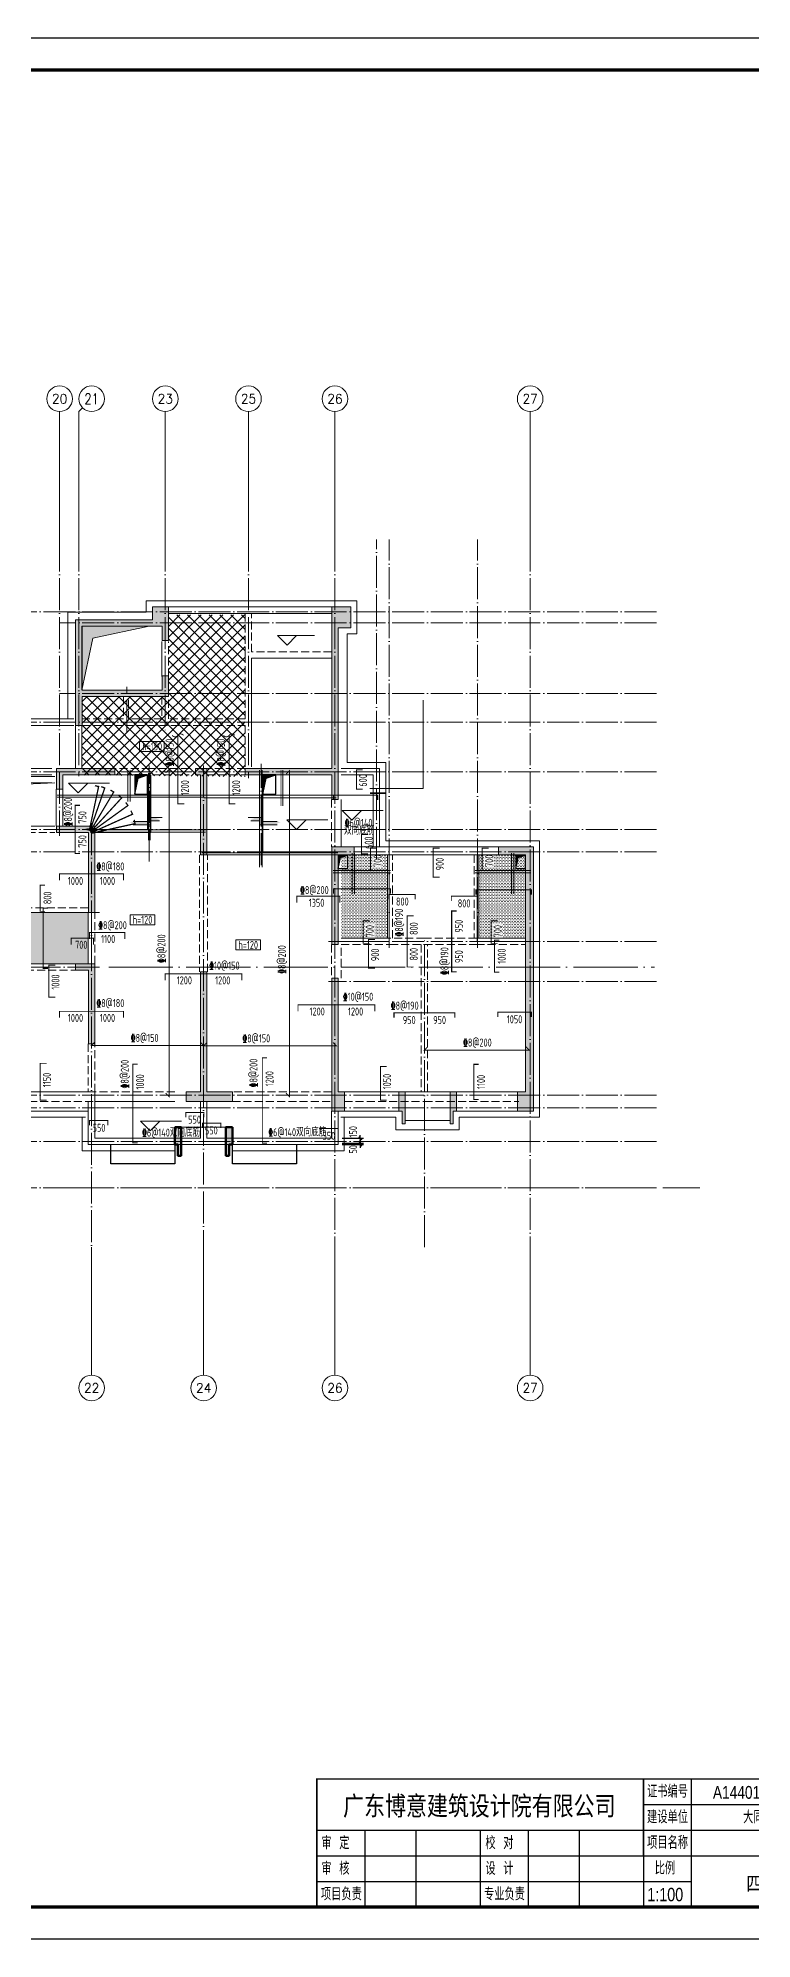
# Model space of a CAD drawing. Extents: x 5874492 to 7194610, y -939842 to -279257.
# Drawn here: x 6622980 to 6645282, y -766164 to -706764 of the extents above; entities that cross this region are included whole.
import ezdxf
from ezdxf.enums import TextEntityAlignment as Align

# ---------------------------------------------------------------- set-up
doc = ezdxf.new("R2010")
doc.units = 0
doc.header["$LTSCALE"] = 1000
doc.linetypes.add('DASH', pattern=[0.35, 0.25, -0.1])
doc.linetypes.add('DOTE', pattern=[2.42, 2, -0.2, 0.02, -0.2])
for name, color, linetype, lineweight in [('A-墙体', 140, 'Continuous', 50), ('A-大样-填充', 8, 'Continuous', 9), ('A-平面-饰线', 11, 'Continuous', 15), ('A-标注-轴号', 3, 'Continuous', 15), ('A-标注-轴号文字', 7, 'Continuous', 15), ('A-轴线-塔楼', 1, 'DOTE', 9), ('A-轴线-隔墙', 41, 'DOTE', 9), ('S-基础-DQ', 6, 'Continuous', 20), ('S-墙柱-HATCH', 251, 'Continuous', 20), ('S-墙柱-WALL', 6, 'Continuous', 20), ('S-大样-DIM', 3, 'Continuous', 20), ('S-大样-HATCH', 251, 'Continuous', 20), ('S-大样-实线', 2, 'Continuous', 20), ('S-板-BEAM', 4, 'DASH', 20), ('S-板-BEAM-CON', 2, 'Continuous', 20), ('S-板-大样索引', 3, 'Continuous', 20), ('S-板-板厚', 191, 'Continuous', 20), ('S-板-板面填充', 251, 'Continuous', 20), ('S-板-标高', 3, 'Continuous', 20), ('S-板-楼板正筋', 107, 'Continuous', 20), ('S-板-楼板正筋文字', 107, 'Continuous', 20), ('S-板-楼板负筋', 1, 'Continuous', 20), ('S-板-楼板负筋文字', 7, 'Continuous', 20), ('S-板-模板线条', 140, 'Continuous', 20), ('S-板-洞口边线', 211, 'Continuous', 20), ('S-轴网-轴号', 3, 'Continuous', 20), ('S-轴网-轴线', 1, 'DOTE', 9)]:
    doc.layers.add(name, color=color, linetype=linetype, lineweight=lineweight)
for name, color, linetype in [('DIM_SYMB', 3, 'Continuous'), ('HOLE', 5, 'Continuous'), ('HOLE_HATCH', 9, 'Continuous'), ('REIN', 1, 'Continuous'), ('Y-云图图框', 7, 'Continuous'), ('楼板负筋文字', 7, 'Continuous'), ('楼板负筋钢筋', 1, 'Continuous')]:
    doc.layers.add(name, color=color, linetype=linetype)
doc.styles.add('_TCH_AXIS', font='COMPLEX.shx', dxfattribs={"bigfont": 'hztxt.shx'})
doc.styles.add('_YT_Name', font='', dxfattribs={"width": 0.8})
doc.styles.add('_YT_Sign_Text', font='ros.shx', dxfattribs={"width": 0.8, "bigfont": 'hztxt.shx'})
doc.styles.add('COMPLEX', font='COMPLEX')
doc.styles.get("Standard").update_dxf_attribs({"font": 'gbenor.shx', "bigfont": 'gbcbig.shx'})
doc.styles.add('TSSD_Dimension', font='tssdeng.shx', dxfattribs={"width": 0.7, "bigfont": 'tssdchn.shx'})
doc.styles.add('TSSD_Rein', font='tssdeng.shx', dxfattribs={"width": 0.7, "bigfont": 'hztxt.shx'})
doc.styles.get('_YT_Name').set_extended_font_data('SimHei')
doc.dimstyles.new('TSSD_100_100$0', dxfattribs={"dimtxt": 250, "dimasz": 100, "dimexe": 100, "dimexo": 250, "dimgap": 100, "dimtad": 1, "dimdec": 0, "dimzin": 0, "dimdsep": 46, "dimtxsty": 'TSSD_Dimension', "dimblk": 'ARCHTICK', "dimcen": 0, "dimdle": 100, "dimclrd": 256, "dimclre": 256, "dimclrt": 7, "dimadec": 0, "dimazin": 0, "dimtfac": 1, "dimtdec": 0, "dimtix": 1, "dimtmove": 2, "dimatfit": 3, "dimldrblk": 'ARCHTICK', "dimfxl": 0, "dimtolj": 1, "dimtzin": 0, "dimlwd": -1, "dimarcsym": 0})

# ---------------------------------------------------------------- blocks, each defined once
blk = doc.blocks.new('ECMCTK_A1_横_单行图名--0')
for p, q in [((674.98, 50), (674.98, 26)), ((675, 50), (675, 10)), ((689.98, 50), (689.98, 10)), ((675, 42), (813, 42)), ((573, 34), (813, 34)), ((588, 34), (588, 10)), ((604, 10), (604, 34)), ((624, 34), (624, 10)), ((639, 34), (639, 10)), ((655, 10), (655, 34)), ((573, 26), (813, 26)), ((573, 18), (689.96, 18))]:
    blk.add_line(p, q)
at = {"color": 4}
blk.add_lwpolyline([(0, 0), (841, 0), (841, 594), (0, 594)], close=True, dxfattribs=at)
for points, const_width in [([(25, 10), (831, 10), (831, 584), (25, 584)], 1), ([(573, 10), (831, 10), (831, 50), (573, 50)], 0.45)]:
    blk.add_lwpolyline(points, close=True, dxfattribs=dict(const_width=const_width))
at = {"const_width": 0.45}
blk.add_lwpolyline([(573, 10), (573, 50.01), (813, 50.01)], dxfattribs=at)
at = {"style": '_YT_Sign_Text', "width": 0.8}
for s, p in [('证书编号', (676.15, 44.14)), ('建设单位', (676.15, 36.14)), ('审  定', (574.41, 28.05)), ('校  对', (625.66, 28.05)), ('项目名称', (676.15, 28.14)), ('审  核', (574.41, 20.05)), ('设  计', (625.66, 20.05)), ('比例', (678.54, 20.16)), ('项目负责', (574.27, 12.05)), ('专业负责', (625.21, 12.05))]:
    blk.add_text(s, height=4, dxfattribs=at).set_placement(p)
at = {"color": 80, "flags": 3}
for tag, height, p in [('YTHQINS', 3, (34.31, 585.5)), ('ECMCKEY', 3, (292.07, 288.23)), ('YTTQINS', 5.62, (848.03, 12.81)), ('YTFRAME', 3, (652.76, 5.84)), ('YTBARCODE_T1', 3, (749.78, 5.95))]:
    blk.add_attdef(tag, text='', height=height, dxfattribs=at).set_placement(p, align=Align.MIDDLE_CENTER)
for tag, height, style, width, p in [('证书编号', 4, '_YT_Sign_Text', 0.8, (708.87, 43.81)), ('审查批准号', 4, '_YT_Sign_Text', 0.8, (761.06, 43.81)), ('工程号', 4, '_YT_Sign_Text', 0.5, (804.08, 44.12)), ('设计单位', 6, '_YT_Name', 0.8, (623.75, 38.6)), ('建设单位', 4, '_YT_Sign_Text', 0.8, (734.96, 36.11)), ('阶段', 4, '_YT_Sign_Text', 0.8, (804.08, 35.81)), ('项目号', 4, '_YT_Sign_Text', 0.5, (822.08, 33.72)), ('项目名称', 4, '_YT_Sign_Text', 0.8, (734.96, 28.11)), ('专业', 4, '_YT_Sign_Text', 0.8, (804.08, 27.31)), ('图纸编号', 4, '_YT_Sign_Text', 0.5, (803.93, 19.36)), ('图纸名称', 4.5, '_YT_Name', 0.8, (735.39, 15.06)), ('出图比例', 4.2, '_YT_Sign_Text', 0.8, (681.82, 11.78)), ('日期', 4, '_YT_Sign_Text', 0.5, (803.88, 12.13)), ('版本号', 4, '_YT_Sign_Text', 0.8, (822.08, 13))]:
    blk.add_attdef(tag, text='', height=height, dxfattribs=dict(style=style, width=width)).set_placement(p, align=Align.CENTER)
at = {"style": '_YT_Sign_Text', "width": 0.8, "flags": 3}
for tag, p, height in [('[审定人]', (590.95, 27.81), 4.1), ('{审定人}', (605.87, 26.45), 6.24), ('[校对人]', (642.23, 27.82), 4.1), ('{校对人}', (658.35, 26.53), 6.24), ('[审核人]', (591.01, 19.76), 4.1), ('{审核人}', (606.98, 18.44), 6.24), ('[设计人]', (642.47, 20.21), 4.1), ('{设计人}', (658.48, 18.54), 6.24), ('[项目负责人]', (590.78, 12.01), 4.1), ('{项目负责人}', (608.28, 10.72), 6.24), ('[专业负责人]', (642.74, 11.77), 4.1), ('{专业负责人}', (658.58, 10.36), 6.24)]:
    blk.add_attdef(tag, p, '', height=height, dxfattribs=at)
at = {"color": 80, "flags": 3}
for tag, p in [('YTBZSIT', (25, 10)), ('EXT_TK_LEFT', (25, 10)), ('YTQRCODE', (551.04, 11.91))]:
    blk.add_attdef(tag, p, '', height=3, dxfattribs=at)
blk = doc.blocks.new('20191020.17352493')
at = {"layer": 'S-板-模板线条'}
for p, q in [((13630, 13950), (20900, 13950)), ((13630, 13750), (20900, 13750)), ((26880, 13950), (33150, 13950)), ((26880, 13750), (33150, 13750)), ((19150, 12400), (15230, 12400)), ((19150, 12200), (15230, 12200)), ((15230, 12200), (19150, 12200)), ((19150, 11950), (15230, 11950)), ((28630, 12400), (32550, 12400)), ((28630, 12200), (32550, 12200)), ((28630, 11950), (32550, 11950))]:
    blk.add_line(p, q, dxfattribs=at)
blk = doc.blocks.new('20191023.11405152')
at = {"layer": 'S-大样-HATCH'}
h = blk.add_hatch(color=256, dxfattribs=at)
h.dxf.hatch_style = 1
h.paths.add_polyline_path([(-100, 0), (0, 0), (0, -400), (100, -400), (100, 600), (-100, 600)])
at = {"layer": 'S-大样-实线'}
blk.add_lwpolyline([(-100, 0), (0, 0), (0, -400), (100, -400), (100, 600), (-100, 600)], close=True, dxfattribs=at)
blk = doc.blocks.new('新块')
at = {"layer": 'S-基础-DQ'}
h = blk.add_hatch(color=8, dxfattribs=at)
h.dxf.hatch_style = 1
h.paths.add_polyline_path([(100, 25), (371, 25), (371, 54), (266, 91), (455, 125), (0, 125), (0, 0), (-451, 0), (-556, -19), (-451, -56), (-451, -100), (100, -100)])
for points in [[(455, 125), (0, 125), (0, 0), (-451, 0)], [(371, 25), (100, 25), (100, -100), (-451, -100)]]:
    blk.add_lwpolyline(points, dxfattribs=at)
blk = doc.blocks.new('_ArchTick')
at = {"color": 0, "linetype": 'ByBlock', "const_width": 0.4}
blk.add_lwpolyline([(-0.5, -0.5), (0.5, 0.5)], dxfattribs=at)
blk = doc.blocks.new('*D1892')
at = {"layer": 'Defpoints', "color": 0, "transparency": 16777216}
for p in [(6632230, -741143), (6632230, -741293), (6633048, -741293)]:
    blk.add_point(p, dxfattribs=at)
at = {"layer": 'DIM_SYMB', "lineweight": -2, "transparency": 16777216}
for p, q in [((6632480, -741143), (6633148, -741143)), ((6632480, -741293), (6633148, -741293))]:
    blk.add_line(p, q, dxfattribs=at)
at = {"layer": 'DIM_SYMB', "transparency": 16777216}
for p, q in [((6633048, -741143), (6633048, -741043)), ((6633048, -741143), (6633048, -741293)), ((6633048, -741293), (6633048, -741393))]:
    blk.add_line(p, q, dxfattribs=at)
at = {"layer": 'DIM_SYMB', "transparency": 16777216, "xscale": 100, "yscale": 100, "zscale": 100}
for p, rotation in [((6633048, -741143), 270), ((6633048, -741293), 90)]:
    blk.add_blockref('_ArchTick', p, dxfattribs=dict(at, rotation=rotation))
at = {"layer": 'DIM_SYMB', "color": 7, "transparency": 16777216, "insert": (6632823, -740941), "char_height": 250, "attachment_point": 5, "rotation": 90, "style": 'TSSD_Dimension'}
blk.add_mtext('\\A1;150', dxfattribs=at)
blk = doc.blocks.new('*D1893')
at = {"layer": 'Defpoints', "color": 0, "transparency": 16777216}
for p in [(6632230, -741293), (6632230, -741343), (6633048, -741343)]:
    blk.add_point(p, dxfattribs=at)
at = {"layer": 'DIM_SYMB', "lineweight": -2, "transparency": 16777216}
for p, q in [((6632480, -741293), (6633148, -741293)), ((6632480, -741343), (6633148, -741343))]:
    blk.add_line(p, q, dxfattribs=at)
at = {"layer": 'DIM_SYMB', "transparency": 16777216}
for p, q in [((6633048, -741293), (6633048, -741193)), ((6633048, -741293), (6633048, -741343)), ((6633048, -741343), (6633048, -741443))]:
    blk.add_line(p, q, dxfattribs=at)
at = {"layer": 'DIM_SYMB', "transparency": 16777216, "xscale": 100, "yscale": 100, "zscale": 100}
for p, rotation in [((6633048, -741293), 270), ((6633048, -741343), 90)]:
    blk.add_blockref('_ArchTick', p, dxfattribs=dict(at, rotation=rotation))
at = {"layer": 'DIM_SYMB', "color": 7, "transparency": 16777216, "insert": (6632823, -741490), "char_height": 250, "attachment_point": 5, "rotation": 90, "style": 'TSSD_Dimension'}
blk.add_mtext('\\A1;50', dxfattribs=at)
blk = doc.blocks.new('sfdhgfdhgfdjhgfjhgjk')
at = {"layer": 'S-板-BEAM'}
for p, q in [((6627091, -1476804), (6627091, -1478104)), ((6627291, -1478004), (6627291, -1476804)), ((6624691, -1478779), (6624691, -1477679)), ((6627091, -1478104), (6627091, -1480104)), ((6629791, -1478004), (6627291, -1478004)), ((6623291, -1479404), (6623291, -1480104)), ((6623441, -1480104), (6623441, -1479404)), ((6624491, -1479404), (6624491, -1480104)), ((6624691, -1480104), (6624691, -1479404)), ((6623291, -1480104), (6621991, -1480104)), ((6624491, -1480104), (6623441, -1480104)), ((6627091, -1480104), (6624691, -1480104)), ((6615291, -1480304), (6621741, -1480304)), ((6621991, -1480304), (6623366, -1480304)), ((6623366, -1480304), (6627091, -1480304)), ((6627091, -1480304), (6627091, -1481604)), ((6620891, -1481654), (6617041, -1481654)), ((6624116, -1481654), (6623016, -1481654)), ((6625341, -1481654), (6624116, -1481654)), ((6624191, -1481854), (6625341, -1481854)), ((6627091, -1481654), (6625916, -1481654)), ((6625916, -1481854), (6627641, -1481854)), ((6629791, -1482624), (6629791, -1484104)), ((6619591, -1483654), (6621141, -1483654)), ((6625666, -1484354), (6625666, -1488004)), ((6625916, -1488004), (6625916, -1484354)), ((6631691, -1486954), (6631691, -1484354)), ((6634241, -1484354), (6634241, -1486954)), ((6622191, -1486004), (6619191, -1486004)), ((6622391, -1487754), (6622391, -1486154)), ((6629791, -1487154), (6629791, -1488204)), ((6630091, -1487154), (6631616, -1487154)), ((6630091, -1488204), (6630091, -1487154)), ((6632691, -1486954), (6631616, -1486954)), ((6631616, -1487154), (6632691, -1487154)), ((6632591, -1487154), (6632591, -1491754)), ((6634316, -1486954), (6632691, -1486954)), ((6632691, -1487154), (6634316, -1487154)), ((6632791, -1491754), (6632791, -1487154)), ((6634316, -1487154), (6635841, -1487154)), ((6619191, -1487954), (6621791, -1487954)), ((6622191, -1490254), (6622191, -1491754)), ((6622391, -1491754), (6622391, -1490254)), ((6619991, -1492054), (6622391, -1492054)), ((6624891, -1491754), (6622391, -1491754)), ((6629791, -1491754), (6626691, -1491754)), ((6626691, -1492054), (6629791, -1492054)), ((6630191, -1492054), (6632691, -1492054)), ((6632691, -1492054), (6635641, -1492054))]:
    blk.add_line(p, q, dxfattribs=at)
at = {"layer": 'S-板-BEAM-CON'}
for p, q in [((6627191, -1476604), (6624691, -1476604)), ((6629791, -1476604), (6627191, -1476604)), ((6624691, -1476804), (6627191, -1476804)), ((6627191, -1476804), (6629791, -1476804)), ((6624491, -1477679), (6624491, -1478779)), ((6627291, -1478204), (6629791, -1478204)), ((6627291, -1481604), (6627291, -1478204)), ((6621741, -1480104), (6615291, -1480104)), ((6621791, -1480304), (6621791, -1481654)), ((6621991, -1481654), (6621991, -1480304)), ((6617041, -1481904), (6621141, -1481904)), ((6623016, -1481854), (6624041, -1481854)), ((6631291, -1481654), (6630091, -1481654)), ((6630091, -1481854), (6631091, -1481854)), ((6631091, -1481854), (6631091, -1484104)), ((6631291, -1484104), (6631291, -1481654)), ((6621191, -1482294), (6621191, -1483454)), ((6621391, -1483454), (6621391, -1482294)), ((6630091, -1484104), (6630091, -1482624)), ((6621141, -1483454), (6619591, -1483454)), ((6631191, -1484104), (6630491, -1484104)), ((6630491, -1484354), (6631191, -1484354)), ((6631616, -1484104), (6631191, -1484104)), ((6631191, -1484354), (6631616, -1484354)), ((6631541, -1484354), (6631541, -1486954)), ((6634316, -1484104), (6631616, -1484104)), ((6634316, -1484354), (6631616, -1484354)), ((6635001, -1484104), (6634316, -1484104)), ((6634316, -1484354), (6635001, -1484354)), ((6634391, -1486954), (6634391, -1484354)), ((6619191, -1486154), (6622191, -1486154)), ((6622191, -1486154), (6622191, -1487754)), ((6631616, -1486954), (6630091, -1486954)), ((6635841, -1486954), (6634316, -1486954)), ((6621791, -1487754), (6619191, -1487754)), ((6622391, -1491754), (6619991, -1491754)), ((6622191, -1492054), (6622191, -1493404)), ((6622391, -1493204), (6622391, -1491754)), ((6622391, -1492054), (6624891, -1492054)), ((6625691, -1492054), (6625691, -1493204)), ((6625891, -1493204), (6625891, -1492054)), ((6632691, -1491754), (6630191, -1491754)), ((6635641, -1491754), (6632691, -1491754)), ((6629791, -1492354), (6629791, -1493204)), ((6629991, -1493404), (6629991, -1492354)), ((6625691, -1493204), (6622391, -1493204)), ((6629791, -1493204), (6625891, -1493204)), ((6622191, -1493404), (6625791, -1493404)), ((6625791, -1493404), (6629991, -1493404))]:
    blk.add_line(p, q, dxfattribs=at)
at = {"layer": 'S-板-模板线条', "lineweight": -3}
for p, q in [((6622891, -1494004), (6622891, -1493404)), ((6624891, -1493404), (6624891, -1494004)), ((6626691, -1494004), (6626691, -1493404)), ((6628691, -1493404), (6628691, -1494004)), ((6624891, -1494004), (6622891, -1494004)), ((6628691, -1494004), (6626691, -1494004))]:
    blk.add_line(p, q, dxfattribs=at)
at = {"layer": 'S-板-模板线条', "ltscale": 0.5}
blk.add_lwpolyline([(6636091, -1492354), (6633591, -1492354), (6633591, -1492754), (6633491, -1492754), (6633491, -1492654), (6632091, -1492654), (6632091, -1492754), (6631991, -1492754), (6631991, -1492354), (6629991, -1492354), (6629991, -1493404), (6626691, -1493404), (6626691, -1492854), (6624891, -1492854), (6624891, -1493404), (6622191, -1493404), (6622191, -1492354), (6619891, -1492354)], dxfattribs=at)
blk = doc.blocks.new('A$C74CD54C9')
at = {"layer": 'A-平面-饰线'}
for points in [[(19760, -3250), (19760, 90), (22210, 90), (22210, 440), (28440, 440), (28440, 440)], [(28490, -590), (28790, -590), (28790, 440), (28150, 440)], [(28490, -590), (28490, -4610), (29690, -4610), (29690, -7060), (34490, -7060), (34490, -15690), (31990, -15690), (31990, -16090), (30010, -16090), (30010, -15690), (28290, -15690)], [(13590, -3250), (19860, -3250)], [(13590, -3450), (19860, -3450)], [(15340, -4800), (19260, -4800)], [(15340, -5000), (19260, -5000)], [(15340, -5250), (19260, -5250)], [(14290, -15690), (16310, -15690), (16310, -16090), (18290, -16090), (18290, -15690), (20310, -15690)], [(23110, -16740), (20210, -16740), (20210, -15690)], [(28390, -15690), (28390, -16740), (24890, -16740)]]:
    blk.add_lwpolyline(points, dxfattribs=at)
blk = doc.blocks.new('B-放射筋')
at = {"layer": 'S-板-楼板负筋', "const_width": 40}
for points in [[(118, 80), (92, 197), (-1260, -103), (-1234, -220)], [(144, 66), (95, 175), (-1180, -397), (-1131, -507)], [(173, 57), (102, 154), (-1038, -669), (-968, -767)], [(202, 55), (114, 136), (-839, -905), (-751, -986)], [(232, 58), (129, 119), (-594, -1091), (-491, -1152)], [(260, 67), (146, 107), (-314, -1218), (-201, -1258)], [(284, 73), (166, 98), (-122, -1263), (-5, -1288)]]:
    blk.add_lwpolyline(points, dxfattribs=at)
blk = doc.blocks.new('_AXISO')
blk.add_circle((0, 0), 0.5)
at = {"layer": 'S-轴网-轴号', "style": 'COMPLEX', "width": 1.041667}
blk.add_attdef('A', text='', height=0.56, dxfattribs=at).set_placement((-0.25, -0.28), (0.25, -0.28), align=Align.FIT)
blk = doc.blocks.new('ZHOUWANG3')
at = {"layer": 'A-标注-轴号'}
for p, q in [((121869, 253059), (121752, 252942)), ((121152, 248942), (121152, 252942)), ((121752, 248942), (121752, 252942)), ((124452, 248942), (124452, 252942)), ((127052, 248942), (127052, 252942)), ((129752, 248942), (129752, 252942)), ((135852, 248942), (135852, 252942)), ((122152, 226834), (122152, 222834)), ((125652, 226834), (125652, 222834)), ((129752, 226834), (129752, 222834)), ((135852, 226834), (135852, 222834))]:
    blk.add_line(p, q, dxfattribs=at)
at = {"layer": 'A-轴线-塔楼', "linetype": 'DOTE', "ltscale": 0.5}
for p, q in [((121152, 248942), (121152, 239686)), ((121752, 248942), (121752, 241550)), ((124452, 248942), (124452, 242986)), ((127052, 248942), (127052, 241486)), ((129752, 248942), (129752, 226834)), ((135852, 248942), (135852, 226834)), ((139798, 246686), (85362, 246686)), ((139798, 246336), (121152, 246336)), ((139798, 244136), (121152, 244136)), ((139798, 243236), (85362, 243236)), ((125652, 241886), (125652, 226834)), ((139798, 241686), (85362, 241686)), ((122152, 240086), (122152, 225988)), ((139798, 239886), (85362, 239886)), ((139798, 239186), (85362, 239186)), ((122394, 235586), (101608, 235586)), ((139798, 231586), (85362, 231586)), ((139798, 228686), (85362, 228686))]:
    blk.add_line(p, q, dxfattribs=at)
at = {"layer": 'A-轴线-隔墙', "ltscale": 0.5}
for p, q in [((131052, 238966), (131052, 248942)), ((131452, 236186), (131452, 248942)), ((134202, 236186), (134202, 248942)), ((123252, 242936), (123252, 244336)), ((123952, 238886), (123952, 241886)), ((127452, 238770), (127452, 241936)), ((122394, 237286), (101608, 237286)), ((132552, 226834), (132552, 236486)), ((139798, 236386), (129552, 236386)), ((139798, 235136), (129552, 235136)), ((139798, 231186), (85362, 231186)), ((139798, 230136), (85362, 230136))]:
    blk.add_line(p, q, dxfattribs=at)
at = {"layer": 'A-标注-轴号'}
ref = blk.add_blockref('_AXISO', (121152, 253342), dxfattribs=dict(at, xscale=800, yscale=800, zscale=800))
ref.add_attrib('A', '20', dxfattribs={"layer": 'A-标注-轴号文字', "ltscale": 0.2, "height": 294.3, "style": '_TCH_AXIS'}).set_placement((120914, 253195), (121390, 253195), align=Align.FIT)
ref = blk.add_blockref('_AXISO', (122152, 253342), dxfattribs=dict(at, xscale=800, yscale=800, zscale=800))
ref.add_attrib('A', '21', dxfattribs={"layer": 'A-标注-轴号文字', "ltscale": 0.2, "height": 328.4, "style": '_TCH_AXIS'}).set_placement((121925, 253178), (122379, 253178), align=Align.FIT)
ref = blk.add_blockref('_AXISO', (124452, 253342), dxfattribs=dict(at, xscale=800, yscale=800, zscale=800))
ref.add_attrib('A', '23', dxfattribs={"layer": 'A-标注-轴号文字', "ltscale": 0.2, "height": 294.3, "style": '_TCH_AXIS'}).set_placement((124214, 253195), (124690, 253195), align=Align.FIT)
ref = blk.add_blockref('_AXISO', (127052, 253342), dxfattribs=dict(at, xscale=800, yscale=800, zscale=800))
ref.add_attrib('A', '25', dxfattribs={"layer": 'A-标注-轴号文字', "ltscale": 0.2, "height": 294.3, "style": '_TCH_AXIS'}).set_placement((126814, 253195), (127290, 253195), align=Align.FIT)
ref = blk.add_blockref('_AXISO', (129752, 253342), dxfattribs=dict(at, xscale=800, yscale=800, zscale=800))
ref.add_attrib('A', '26', dxfattribs={"layer": 'A-标注-轴号文字', "ltscale": 0.2, "height": 294.3, "style": '_TCH_AXIS'}).set_placement((129514, 253195), (129990, 253195), align=Align.FIT)
ref = blk.add_blockref('_AXISO', (135852, 253342), dxfattribs=dict(at, xscale=800, yscale=800, zscale=800))
ref.add_attrib('A', '27', dxfattribs={"layer": 'A-标注-轴号文字', "ltscale": 0.2, "height": 294.3, "style": '_TCH_AXIS'}).set_placement((135614, 253195), (136090, 253195), align=Align.FIT)
ref = blk.add_blockref('_AXISO', (122152, 222434), dxfattribs=dict(at, xscale=800, yscale=800, zscale=800))
ref.add_attrib('A', '22', dxfattribs={"layer": 'A-标注-轴号文字', "ltscale": 0.2, "height": 294.3, "style": '_TCH_AXIS'}).set_placement((121914, 222286), (122390, 222286), align=Align.FIT)
ref = blk.add_blockref('_AXISO', (125652, 222434), dxfattribs=dict(at, xscale=800, yscale=800, zscale=800))
ref.add_attrib('A', '24', dxfattribs={"layer": 'A-标注-轴号文字', "ltscale": 0.2, "height": 282.2, "style": '_TCH_AXIS'}).set_placement((125410, 222293), (125894, 222293), align=Align.FIT)
ref = blk.add_blockref('_AXISO', (129752, 222434), dxfattribs=dict(at, xscale=800, yscale=800, zscale=800))
ref.add_attrib('A', '26', dxfattribs={"layer": 'A-标注-轴号文字', "ltscale": 0.2, "height": 294.3, "style": '_TCH_AXIS'}).set_placement((129514, 222286), (129990, 222286), align=Align.FIT)
ref = blk.add_blockref('_AXISO', (135852, 222434), dxfattribs=dict(at, xscale=800, yscale=800, zscale=800))
ref.add_attrib('A', '27', dxfattribs={"layer": 'A-标注-轴号文字', "ltscale": 0.2, "height": 294.3, "style": '_TCH_AXIS'}).set_placement((135614, 222286), (136090, 222286), align=Align.FIT)
blk = doc.blocks.new('sgjhfgjhgj')
at = {"layer": 'HOLE_HATCH', "ltscale": 0.5}
for points in [[(295419, 605212), (295819, 605212), (295519, 605112), (295419, 604612)], [(299419, 605212), (299819, 605212), (299519, 605112), (299419, 604612)], [(301769, 602712), (302069, 602712), (301844, 602637), (301769, 602292)], [(307319, 602712), (307619, 602712), (307394, 602637), (307319, 602292)]]:
    blk.add_hatch(color=256, dxfattribs=at).paths.add_polyline_path(points)
at = {"layer": 'HOLE', "ltscale": 0.5}
for points in [[(295419, 604612), (295819, 604612), (295819, 605212), (295419, 605212)], [(299419, 604612), (299819, 604612), (299819, 605212), (299419, 605212)], [(301769, 602292), (302069, 602292), (302069, 602712), (301769, 602712)], [(307319, 602292), (307619, 602292), (307619, 602712), (307319, 602712)]]:
    blk.add_lwpolyline(points, close=True, dxfattribs=at)
for points in [[(295419, 604612), (295519, 605112), (295819, 605212)], [(299419, 604612), (299519, 605112), (299819, 605212)], [(301769, 602292), (301844, 602637), (302069, 602712)], [(307319, 602292), (307394, 602637), (307619, 602712)]]:
    blk.add_lwpolyline(points, dxfattribs=at)
blk = doc.blocks.new('safhgfjhgfj')
at = {"layer": 'S-墙柱-HATCH', "ltscale": 0.2}
h = blk.add_hatch(color=256, dxfattribs=at)
h.paths.add_polyline_path([(6336110, -688648), (6336110, -694018), (6335910, -694018), (6335910, -693248), (6333210, -693248), (6333210, -693048), (6333310, -693048), (6335910, -693048), (6335910, -687998), (6336510, -687998), (6336510, -688648)])
h.paths.add_polyline_path([(6312710, -703448), (6312710, -703148), (6311910, -703148), (6311910, -698748), (6311710, -698748), (6311710, -703148), (6310910, -703148), (6310910, -703448)])
h.paths.add_polyline_path([(6311910, -697548), (6311710, -697548), (6311710, -695048), (6311310, -695048), (6311310, -694848), (6312310, -694848), (6312310, -695048), (6311910, -695048)])
h.paths.add_polyline_path([(6325110, -697548), (6325310, -697548), (6325310, -695048), (6325710, -695048), (6325710, -694848), (6324710, -694848), (6324710, -695048), (6325110, -695048)])
h.paths.add_polyline_path([(6324310, -703448), (6324310, -703148), (6325110, -703148), (6325110, -698748), (6325310, -698748), (6325310, -703148), (6326110, -703148), (6326110, -703448)])
h.paths.add_polyline_path([(6331360, -703448), (6331360, -703148), (6331810, -703148), (6331810, -699398), (6332010, -699398), (6332010, -703148), (6332810, -703148), (6332810, -703448)])
h.paths.add_polyline_path([(6332010, -695748), (6331810, -695748), (6331810, -693248), (6331660, -693248), (6331660, -693048), (6332010, -693048)])
h.paths.add_polyline_path([(6336310, -703148), (6336110, -703148), (6336110, -699598), (6335910, -699598), (6335910, -703748), (6336310, -703748)])
h.paths.add_polyline_path([(6336610, -695748), (6336110, -695748), (6336110, -698548), (6335910, -698548), (6335910, -695498), (6336610, -695498)])
h.paths.add_polyline_path([(6319410, -703448), (6319410, -703148), (6318610, -703148), (6318610, -699398), (6318410, -699398), (6318410, -703148), (6317610, -703148), (6317610, -703448)])
h.paths.add_polyline_path([(6318410, -695748), (6318610, -695748), (6318610, -693248), (6318960, -693248), (6318960, -693048), (6318060, -693048), (6318060, -693248), (6318410, -693248)])
h.paths.add_polyline_path([(6307910, -693048), (6307910, -693248), (6309510, -693248), (6309510, -693688), (6309710, -693688), (6309710, -693048)])
h.paths.add_polyline_path([(6314110, -693248), (6315860, -693248), (6315860, -693048), (6313910, -693048), (6313910, -693688), (6314110, -693688)])
h.paths.add_polyline_path([(6322910, -693248), (6321160, -693248), (6321160, -693048), (6323110, -693048), (6323110, -693688), (6322910, -693688)])
h.paths.add_polyline_path([(6329135, -693048), (6329135, -693248), (6327510, -693248), (6327510, -693688), (6327310, -693688), (6327310, -693048)])
h.paths.add_polyline_path([(6321360, -691748), (6321360, -690648), (6319760, -690648), (6319760, -688348), (6317260, -688348), (6317260, -690648), (6315660, -690648), (6315660, -691748), (6315860, -691748), (6315860, -690848), (6317960, -690848), (6317960, -690648), (6317460, -690648), (6317460, -688548), (6319560, -688548), (6319560, -690648), (6319060, -690648), (6319060, -690848), (6321160, -690848), (6321160, -691748)])
h.paths.add_polyline_path([(6307910, -690498), (6307910, -691698), (6308110, -691698), (6308110, -687998), (6305610, -687998), (6305610, -688698), (6305810, -688698), (6305810, -688198), (6307910, -688198), (6307910, -690298), (6305810, -690298), (6305810, -689798), (6305610, -689798), (6305610, -690498)])
h.paths.add_polyline_path([(6300910, -688648), (6300910, -694018), (6301110, -694018), (6301110, -693248), (6303810, -693248), (6303810, -693048), (6303710, -693048), (6301110, -693048), (6301110, -687998), (6300510, -687998), (6300510, -688648)])
h.paths.add_polyline_path([(6313910, -695048), (6314910, -695048), (6314910, -697548), (6315110, -697548), (6315110, -694848), (6313910, -694848)])
h.paths.add_polyline_path([(6300410, -695748), (6300910, -695748), (6300910, -698548), (6301110, -698548), (6301110, -695498), (6300410, -695498)])
h.paths.add_polyline_path([(6295310, -703148), (6295060, -703148), (6295060, -695748), (6295900, -695748), (6295900, -695498), (6294810, -695498), (6294810, -703748), (6295310, -703748)])
h.paths.add_polyline_path([(6305660, -703448), (6305660, -703148), (6305210, -703148), (6305210, -699398), (6305010, -699398), (6305010, -703148), (6304210, -703148), (6304210, -703448)])
h.paths.add_polyline_path([(6315110, -701648), (6315110, -699148), (6314510, -699148), (6314510, -699348), (6314910, -699348), (6314910, -701648)])
h.paths.add_polyline_path([(6308710, -699348), (6309110, -699348), (6309110, -699148), (6308510, -699148), (6308510, -701648), (6308710, -701648)])
h.paths.add_polyline_path([(6308710, -695048), (6309710, -695048), (6309710, -694848), (6308510, -694848), (6308510, -697548), (6308710, -697548)])
h.paths.add_polyline_path([(6305010, -695748), (6305210, -695748), (6305210, -693248), (6305360, -693248), (6305360, -693048), (6305010, -693048)])
h.paths.add_polyline_path([(6328110, -690798), (6330810, -690798), (6330810, -690148), (6330610, -690148), (6330610, -690598), (6328110, -690598), (6328110, -688598), (6330610, -688598), (6330610, -689048), (6330810, -689048), (6330810, -687998), (6330310, -687998), (6330310, -688398), (6327910, -688398), (6327910, -691698), (6328110, -691698)])
h.paths.add_polyline_path([(6323110, -695048), (6322110, -695048), (6322110, -697548), (6321910, -697548), (6321910, -694848), (6323110, -694848)])
h.paths.add_polyline_path([(6341710, -703148), (6341960, -703148), (6341960, -695748), (6341120, -695748), (6341120, -695498), (6342210, -695498), (6342210, -703748), (6341710, -703748)])
h.paths.add_polyline_path([(6321910, -701648), (6321910, -699148), (6322510, -699148), (6322510, -699348), (6322110, -699348), (6322110, -701648)])
h.paths.add_polyline_path([(6328310, -699348), (6327910, -699348), (6327910, -699148), (6328510, -699148), (6328510, -701648), (6328310, -701648)])
h.paths.add_polyline_path([(6328310, -695048), (6327310, -695048), (6327310, -694848), (6328510, -694848), (6328510, -697548), (6328310, -697548)])
h.paths.add_polyline_path([(6300710, -703148), (6300910, -703148), (6300910, -699598), (6301110, -699598), (6301110, -703748), (6300710, -703748)])
at = {"layer": 'S-墙柱-WALL'}
for points in [[(6328110, -690798), (6330810, -690798), (6330810, -690148), (6330610, -690148), (6330610, -690598), (6328110, -690598), (6328110, -688598), (6330610, -688598), (6330610, -689048), (6330810, -689048), (6330810, -687998), (6330310, -687998), (6330310, -688398), (6327910, -688398), (6327910, -691698), (6328110, -691698)], [(6336110, -688648), (6336110, -694018), (6335910, -694018), (6335910, -693248), (6333210, -693248), (6333210, -693048), (6333310, -693048), (6333310, -693048), (6335910, -693048), (6335910, -687998), (6336510, -687998), (6336510, -688648)], [(6329135, -693048), (6329135, -693248), (6327510, -693248), (6327510, -693688), (6327310, -693688), (6327310, -693048)], [(6332010, -695748), (6331810, -695748), (6331810, -693248), (6331660, -693248), (6331660, -693048), (6332010, -693048)], [(6328310, -695048), (6327310, -695048), (6327310, -694848), (6328510, -694848), (6328510, -697548), (6328310, -697548)], [(6336610, -695748), (6336110, -695748), (6336110, -698548), (6335910, -698548), (6335910, -695498), (6336610, -695498)], [(6341710, -703148), (6341960, -703148), (6341960, -695748), (6341120, -695748), (6341120, -695498), (6342210, -695498), (6342210, -703748), (6341710, -703748)], [(6328310, -699348), (6327910, -699348), (6327910, -699148), (6328510, -699148), (6328510, -701648), (6328310, -701648)], [(6331360, -703448), (6331360, -703148), (6331810, -703148), (6331810, -699398), (6332010, -699398), (6332010, -703148), (6332810, -703148), (6332810, -703448)], [(6336310, -703148), (6336110, -703148), (6336110, -699598), (6335910, -699598), (6335910, -703748), (6336310, -703748)]]:
    blk.add_lwpolyline(points, close=True, dxfattribs=at)

msp = doc.modelspace()

# ---------------------------------------------------------------- hatches: boundary and pattern name
at = {"layer": 'A-大样-填充', "ltscale": 0.5}
h = msp.add_hatch(color=256, dxfattribs=at)
h.dxf.hatch_style = 1
h.paths.add_polyline_path([(6627250.2, -740792.7), (6627450.2, -740792.7), (6627450.2, -741692.7), (6627350.2, -741692.7), (6627350.2, -741342.7), (6627250.2, -741342.7)])
h = msp.add_hatch(color=256, dxfattribs=at)
h.dxf.hatch_style = 1
h.paths.add_polyline_path([(6629050.2, -740792.7), (6628850.2, -740792.7), (6628850.2, -741692.7), (6628950.2, -741692.7), (6628950.2, -741342.7), (6629050.2, -741342.7)])
at = {"layer": 'S-板-板面填充'}
h = msp.add_hatch(dxfattribs=at)
h.set_pattern_fill('ANSI37', color=256, scale=150, style=0)
h.set_pattern_definition([(45, (2277942.1, -72028.72), (-168.379802, 168.379802), []), (135, (2277942.1, -72028.72), (-168.379802, -168.379802), [])])
h.paths.add_polyline_path([(6624350.2, -727342.7), (6627050.2, -727342.7), (6627050.2, -724792.7), (6629450.2, -724792.7), (6629450.2, -729842.7), (6624350.2, -729792.7)])
h = msp.add_hatch(color=256, dxfattribs=at)
h.dxf.hatch_style = 1
h.paths.add_polyline_path([(6626450.2, -725142.7), (6624350.2, -725142.7), (6624350.2, -727142.7), (6624695.6, -725513.2)])
h = msp.add_hatch(dxfattribs=at)
h.set_pattern_fill('DOTS', color=256, scale=30, style=0)
h.set_pattern_definition([(0, (6595600.223, -734892.72), (23.8125, 47.625), [0, -47.625])])
h.paths.add_polyline_path([(6632450.3, -732292.7), (6633900.3, -732292.7), (6633900.3, -734892.7), (6632450.3, -734892.7)])
h = msp.add_hatch(dxfattribs=at)
h.set_pattern_fill('DOTS', color=256, scale=30, style=0)
h.set_pattern_definition([(0, (6591300.223, -734892.717), (23.8125, 47.625), [0, -47.625])])
h.paths.add_polyline_path([(6636750.3, -732292.7), (6638200.3, -732292.7), (6638200.3, -734892.7), (6636750.3, -734892.7)])
h = msp.add_hatch(dxfattribs=at)
h.set_pattern_fill('DOTS', color=256, scale=30, style=0)
h.set_pattern_definition([(0, (6604950.223, -736692.72), (23.8125, 47.625), [0, -47.625])])
h.paths.add_polyline_path([(6618350.3, -734092.7), (6624550.3, -734092.7), (6624550.3, -735692.7), (6618350.3, -735692.7)])

# ---------------------------------------------------------------- linework, layer by layer
at = {"layer": 'A-墙体'}
for points in [[(6627250.2, -740792.7), (6627450.2, -740792.7), (6627450.2, -741692.7), (6627350.2, -741692.7), (6627350.2, -741342.7), (6627250.2, -741342.7), (6627250.2, -740792.7)], [(6629050.2, -740792.7), (6628850.2, -740792.7), (6628850.2, -741692.7), (6628950.2, -741692.7), (6628950.2, -741342.7), (6629050.2, -741342.7), (6629050.2, -740792.7)]]:
    msp.add_lwpolyline(points, dxfattribs=at)
at = {"layer": 'S-基础-DQ', "ltscale": 0.5}
for points in [[(6626400.2, -729792.7), (6626400.2, -731492.7), (6624750.2, -731492.7)], [(6626500.2, -729792.7), (6626500.2, -731592.7), (6624750.2, -731592.7)], [(6632150.2, -732292.7), (6629900.2, -732292.7), (6629900.2, -729792.7)], [(6632150.2, -732192.7), (6630000.2, -732192.7), (6630000.2, -729792.7)], [(6632450.2, -734992.7), (6633950.2, -734992.7), (6633950.2, -732292.7)], [(6638200.2, -734992.7), (6636700.2, -734992.7), (6636700.2, -732292.7)], [(6624650.2, -735692.7), (6624650.2, -734092.7)]]:
    msp.add_lwpolyline(points, dxfattribs=at)
at = {"layer": 'S-板-大样索引'}
for p, q in [((6635005.9, -730212.6), (6635005.9, -727458.7)), ((6633348.7, -730212.6), (6635005.9, -730212.6))]:
    msp.add_line(p, q, dxfattribs=at)
at = {"layer": 'S-板-大样索引', "const_width": 50}
msp.add_lwpolyline([(6633348.7, -730362.6), (6633848.7, -730362.6)], dxfattribs=at)
at = {"layer": 'S-板-板厚'}
for points in [[(6626924.5, -728744.4), (6626154.1, -728744.4), (6626154.1, -729054.7), (6626924.5, -729054.7)], [(6626623.8, -734159.7), (6625853.5, -734159.7), (6625853.5, -734470), (6626623.8, -734470)], [(6629925.8, -734947.2), (6629155.5, -734947.2), (6629155.5, -735257.5), (6629925.8, -735257.5)]]:
    msp.add_lwpolyline(points, close=True, dxfattribs=at)
at = {"layer": 'S-板-标高'}
for p, q in [((6630758.3, -725731.2), (6630458.3, -725431.2)), ((6630458.3, -725431.2), (6631611.8, -725431.2)), ((6630758.3, -725731.2), (6631058.3, -725431.2)), ((6624233.9, -730348.1), (6623933.9, -730048.1)), ((6623933.9, -730048.1), (6625214.9, -730048.1)), ((6624233.9, -730348.1), (6624533.9, -730048.1)), ((6631052.6, -731492.7), (6630752.6, -731192.7)), ((6630752.6, -731192.7), (6632033.6, -731192.7)), ((6631052.6, -731492.7), (6631352.6, -731192.7)), ((6632783.9, -731202.6), (6632483.9, -730902.6)), ((6632483.9, -730902.6), (6633764.9, -730902.6)), ((6632783.9, -731202.6), (6633083.9, -730902.6)), ((6626482.6, -740909.7), (6626182.6, -740609.7)), ((6626182.6, -740609.7), (6627463.6, -740609.7)), ((6626482.6, -740909.7), (6626782.6, -740609.7))]:
    msp.add_line(p, q, dxfattribs=at)
at = {"layer": 'S-板-楼板正筋', "const_width": 30}
for points in [[(6625787.6, -729635.2), (6625787.6, -730622.7)], [(6625855.3, -729635.2), (6625855.3, -730622.7)], [(6626428, -729734.4), (6626428, -731831.8)], [(6626482.6, -729734.4), (6626482.6, -731831.8)], [(6626966.1, -739736.7), (6627072.1, -739842.7), (6627072.1, -729618.2), (6626966.1, -729724.3)], [(6629895.6, -729637.6), (6629895.6, -732678.2)], [(6629982, -729637.6), (6629982, -732678.2)], [(6630569.3, -729640.2), (6630569.3, -730757.2)], [(6630624.8, -729640.2), (6630624.8, -730757.2)], [(6630726.8, -739736.7), (6630832.8, -739842.7), (6630832.8, -729655.7), (6630726.8, -729761.8)], [(6628172.2, -730419.2), (6623577, -730419.2)], [(6628172.2, -730486.7), (6623577, -730486.7)], [(6628150.2, -730427.7), (6632293.3, -730427.7)], [(6628150.2, -730505.7), (6632293.3, -730505.7)], [(6624606.8, -731502.5), (6628218.6, -731502.5)], [(6624606.8, -731578.4), (6628218.6, -731578.4)], [(6632355, -732225.4), (6628095.7, -732225.4)], [(6632355, -732291), (6628095.7, -732291)], [(6632792.3, -732227.2), (6632792.3, -733514.2)], [(6632868.8, -732227.2), (6632868.8, -733514.2)], [(6637769.8, -732227.2), (6637769.8, -733514.2)], [(6637846.3, -732227.2), (6637846.3, -733514.2)], [(6632197.3, -732778.2), (6634000.3, -732778.2)], [(6632197.3, -732854.2), (6634000.3, -732854.2)], [(6636628.8, -732778.2), (6638382.8, -732778.2)], [(6636628.8, -732854.2), (6638382.8, -732854.2)], [(6624756.3, -738137.7), (6624650.2, -738243.8), (6628150.2, -738243.8), (6628044.2, -738137.7)], [(6628256.3, -738153), (6628150.2, -738259.1), (6632300.2, -738259.1), (6632194.2, -738153)], [(6635156.3, -738284.7), (6635050.2, -738390.7), (6638325.2, -738390.7), (6638219.2, -738284.7)]]:
    msp.add_lwpolyline(points, dxfattribs=at)
at = {"layer": 'S-板-楼板负筋', "const_width": 30}
for points in [[(6627525, -728554.9, 0.5), (6627348, -728554.9, -0.5), (6627171, -728554.9)], [(6629125.2, -728554.9, 0.5), (6628948.2, -728554.9, -0.5), (6628771.2, -728554.9)]]:
    msp.add_lwpolyline(points, format="xyb", dxfattribs=at)
at = {"layer": 'S-板-楼板负筋'}
for points, const_width in [([(6627548, -730692.7), (6627348, -730692.7), (6627348, -728554.9)], 30), ([(6629148.2, -730692.7), (6628948.2, -730692.7), (6628948.2, -728554.9)], 30), ([(6633125.2, -730232.7), (6632925.2, -730232.7), (6632925.2, -729632.7), (6633125.2, -729632.7)], 30), ([(6632210.2, -730571), (6632210.2, -730421), (6633590.2, -730421), (6633590.2, -730571)], 35), ([(6633288.1, -732252.7), (6633088.1, -732252.7), (6633088.1, -731652.7), (6633288.1, -731652.7)], 30), ([(6633567.6, -732782.7), (6633367.6, -732782.7), (6633367.6, -732082.7), (6633567.6, -732082.7)], 30), ([(6635525.2, -732982.7), (6635325.2, -732982.7), (6635325.2, -732082.7), (6635525.2, -732082.7)], 30), ([(6637056.9, -732782.7), (6636856.9, -732782.7), (6636856.9, -732082.7), (6637056.9, -732082.7)], 30), ([(6623650.2, -733081.2), (6623650.2, -732881.2), (6625650.2, -732881.2), (6625650.2, -733081.2)], 30), ([(6623200.2, -734052.7), (6623050.2, -734052.7), (6623050.2, -733232.7), (6623200.2, -733232.7)], 30), ([(6631060.2, -733780.2), (6631060.2, -733580.2), (6632410.2, -733580.2), (6632410.2, -733780.2)], 30), ([(6632210.2, -733502.2), (6632210.2, -733352.2), (6633990.2, -733352.2), (6633990.2, -733502.2)], 35), ([(6633940.2, -733677.2), (6633940.2, -733527.2), (6634760.2, -733527.2), (6634760.2, -733677.2)], 30), ([(6635890.2, -733730.2), (6635890.2, -733580.2), (6636710.2, -733580.2), (6636710.2, -733730.2)], 30), ([(6636660.2, -733531.2), (6636660.2, -733381.2), (6638390.2, -733381.2), (6638390.2, -733531.2)], 35), ([(6623292.7, -735832.7), (6623142.7, -735832.7), (6623142.7, -733952.7), (6623292.7, -733952.7)], 35), ([(6634712.7, -735792.7), (6634512.7, -735792.7), (6634512.7, -734192.7), (6634712.7, -734192.7)], 30), ([(6624590.2, -734912.7), (6624590.2, -734712.7), (6625690.2, -734712.7), (6625690.2, -734912.7)], 30), ([(6633337.7, -735052.7), (6633137.7, -735052.7), (6633137.7, -734352.7), (6633337.7, -734352.7)], 30), ([(6637333.1, -735052.7), (6637133.1, -735052.7), (6637133.1, -734352.7), (6637333.1, -734352.7)], 30), ([(6624010.2, -735092.7), (6624010.2, -734892.7), (6624710.2, -734892.7), (6624710.2, -735092.7)], 30), ([(6633505.2, -735832.7), (6633305.2, -735832.7), (6633305.2, -734932.7), (6633505.2, -734932.7)], 30), ([(6623520.2, -736732.7), (6623320.2, -736732.7), (6623320.2, -735732.7), (6623520.2, -735732.7)], 30), ([(6626950.2, -736205.2), (6626950.2, -736005.2), (6629350.2, -736005.2), (6629350.2, -736205.2)], 30), ([(6631100.2, -737178.3), (6631100.2, -736978.3), (6633500.2, -736978.3), (6633500.2, -737178.3)], 30), ([(6623650.2, -737378), (6623650.2, -737178), (6625650.2, -737178), (6625650.2, -737378)], 30), ([(6623250.2, -739952.8), (6623050.2, -739952.8), (6623050.2, -738802.8), (6623250.2, -738802.8)], 30), ([(6626092.6, -741288.7), (6625942.6, -741288.7), (6625942.6, -738832.7), (6626092.6, -738832.7)], 30), ([(6630136, -741299.3), (6629986, -741299.3), (6629986, -738632.7), (6630136, -738632.7)], 30), ([(6633875.2, -739952.7), (6633675.2, -739952.7), (6633675.2, -738902.7), (6633875.2, -738902.7)], 30), ([(6624590.2, -740742.7), (6624590.2, -740592.7), (6625160.2, -740592.7), (6625160.2, -740742.7)], 30), ([(6627594.4, -740485.3), (6627594.4, -740335.3), (6628164.4, -740335.3), (6628164.4, -740485.3)], 30), ([(6628118.3, -740824.4), (6628118.3, -740674.4), (6628688.3, -740674.4), (6628688.3, -740824.4)], 30), ([(6628118.3, -740824.4), (6628118.3, -740674.4), (6628688.3, -740674.4), (6628688.3, -740824.4)], 30), ([(6631790.2, -740992.7), (6631790.2, -740842.7), (6632360.2, -740842.7), (6632360.2, -740992.7)], 30)]:
    msp.add_lwpolyline(points, dxfattribs=dict(at, const_width=const_width))
at = {"layer": 'S-板-洞口边线'}
msp.add_lwpolyline([(6626450.2, -725142.7), (6624350.2, -725142.7), (6624350.2, -727142.7), (6624695.6, -725513.2)], close=True, dxfattribs=at)
msp.add_lwpolyline([(6619400.2, -731392.7), (6619654.5, -730214.6), (6623500.2, -730042.7)], dxfattribs=at)
at = {"layer": 'S-轴网-轴线'}
for points in [[(6625192, -735792.7), (6642236.8, -735792.7)], [(6586835.3, -742692.7), (6643650.2, -742692.7)]]:
    msp.add_lwpolyline(points, dxfattribs=at)
at = {"layer": '楼板负筋钢筋', "const_width": 35}
for points in [[(6624291.9, -732242.7), (6624141.9, -732242.7), (6624141.9, -730742.7), (6624291.9, -730742.7)], [(6636052.6, -735942.7), (6635902.6, -735942.7), (6635902.6, -734042.7), (6636052.6, -734042.7)], [(6637390.6, -735952.7), (6637240.6, -735952.7), (6637240.6, -734952.7), (6637390.6, -734952.7)], [(6634100.2, -737375.7), (6634100.2, -737225.7), (6636000.2, -737225.7), (6636000.2, -737375.7)], [(6637340.2, -737351.2), (6637340.2, -737201.2), (6638390.2, -737201.2), (6638390.2, -737351.2)], [(6636743.1, -739932.7), (6636593.1, -739932.7), (6636593.1, -738832.7), (6636743.1, -738832.7)]]:
    msp.add_lwpolyline(points, dxfattribs=at)

# ---------------------------------------------------------------- block references
for name, p in [('ZHOUWANG3', (6502501.8, -971379.1)), ('sgjhfgjhgj', (6330585.2, -1335004.8))]:
    msp.add_blockref(name, p)
at = {"layer": 'REIN', "rotation": 180}
msp.add_blockref('B-放射筋', (6624750.5, -731415.6), dxfattribs=at)
at = {"layer": 'S-基础-DQ'}
msp.add_blockref('新块', (6626400.2, -731246.7), dxfattribs=at)
at = {"layer": 'S-基础-DQ', "xscale": -1}
msp.add_blockref('新块', (6630000.2, -731246.7), dxfattribs=at)
at = {"layer": 'S-墙柱-HATCH'}
msp.add_blockref('safhgfjhgfj', (296243.3, -36544.4), dxfattribs=at)
at = {"layer": 'S-大样-DIM'}
for name, p in [('A$C74CD54C9', (6604150.2, -724792.7)), ('sfdhgfdhgfdjhgfjhgjk', (2359.6, 752061.5))]:
    msp.add_blockref(name, p, dxfattribs=at)
at = {"layer": 'S-大样-实线'}
msp.add_blockref('20191023.11405152', (6634350.2, -740292.7), dxfattribs=at)
at = {"layer": 'S-大样-实线', "xscale": -1}
msp.add_blockref('20191023.11405152', (6635950.2, -740292.7), dxfattribs=at)
at = {"layer": 'S-板-模板线条'}
msp.add_blockref('20191020.17352493', (6590860.2, -741992.7), dxfattribs=at)
at = {"layer": 'Y-云图图框'}
ref = msp.add_blockref('ECMCTK_A1_横_单行图名--0', (6574390.1, -766164.3), dxfattribs=dict(at, xscale=100, yscale=100, zscale=100))
ref.add_attrib('图纸名称', '四~二十四层板配筋平面图', dxfattribs={"layer": '0', "height": 450, "style": '_YT_Name', "width": 0.8}).set_placement((6647929, -764658), align=Align.CENTER)
ref.add_attrib('出图比例', '1:100', dxfattribs={"layer": '0', "height": 420, "style": '_YT_Sign_Text', "width": 0.8}).set_placement((6642572.6, -764986.2), align=Align.CENTER)
ref.add_attrib('建设单位', '大同市尚碧和七里村房地产开发有限公司', dxfattribs={"layer": '0', "height": 400, "style": '_YT_Sign_Text', "width": 0.8}).set_placement((6647886.1, -762552.9), align=Align.CENTER)
ref.add_attrib('设计单位', '广东博意建筑设计院有限公司', dxfattribs={"layer": '0', "height": 600, "style": '_YT_Name', "width": 0.8}).set_placement((6636764.7, -762304.2), align=Align.CENTER)
ref.add_attrib('证书编号', 'A144015847', dxfattribs={"layer": '0', "height": 400, "style": '_YT_Sign_Text', "width": 0.8}).set_placement((6645276.7, -761783.2), align=Align.CENTER)

# ---------------------------------------------------------------- texts
at = {"layer": 'S-板-板厚', "style": 'TSSD_Rein', "width": 0.7}
for s, p in [('h=150', (6626545.3, -728900.9)), ('h=120', (6626244.6, -734316.2)), ('h=120', (6629546.6, -735103.7))]:
    msp.add_text(s, height=250, dxfattribs=at).set_placement(p, align=Align.MIDDLE)
at = {"layer": 'S-板-楼板正筋文字', "style": 'TSSD_Rein', "width": 0.7}
for s, p in [('\x846@140', (6632560.2, -731412)), ('双向底筋', (6632538.5, -731655.1)), ('\x848@150', (6625875.6, -738132.3)), ('\x848@150', (6629363.7, -738147.7)), ('\x846@140双向底筋', (6626230.1, -741091.2)), ('\x846@140双向底筋', (6630173.1, -741080.2))]:
    msp.add_text(s, height=250, dxfattribs=at).set_placement(p)
at = {"layer": 'S-板-楼板正筋文字', "linetype": 'Continuous', "style": 'TSSD_Rein', "width": 0.7}
msp.add_text('\x848@200', height=250, rotation=90, dxfattribs=at).set_placement((6626960.7, -735667.7))
at = {"layer": 'S-板-楼板正筋文字', "style": 'TSSD_Rein', "width": 0.7}
msp.add_text('\x848@200', height=250, rotation=90, dxfattribs=at).set_placement((6630721.4, -736005.2))
at = {"layer": 'S-板-楼板正筋文字', "linetype": 'Continuous', "style": 'TSSD_Rein', "width": 0.7}
msp.add_text('\x848@200', height=250, dxfattribs=at).set_placement((6636257.6, -738279.3))
at = {"layer": 'S-板-楼板负筋文字', "linetype": 'Continuous', "style": 'TSSD_Rein', "width": 0.7}
for s, rotation, p in [('\x848@150', 90, (6627216.5, -729524.8)), ('\x848@150', 90, (6628816.8, -729524.8)), ('\x848@190', 90, (6634381.3, -734840.2)), ('\x848@200', 89.999992, (6625813.5, -739587.2)), ('\x848@200', 89.999992, (6629835.4, -739552.7))]:
    msp.add_text(s, height=250, rotation=rotation, dxfattribs=at).set_placement(p)
for s, p in [('1200', (6627444.1, -730192.7)), ('1200', (6629044.4, -730192.7)), ('600', (6633005.2, -729962.7)), ('600', (6633184.3, -731910.2)), ('700', (6633463.8, -732475.2)), ('700', (6636953.1, -732475.2)), ('900', (6635405.2, -732575.2)), ('800', (6623150.2, -733632.7)), ('700', (6633217.7, -734672.7)), ('800', (6634592.7, -734592.7)), ('700', (6637213.1, -734672.7)), ('900', (6633385.2, -735412.7)), ('800', (6634592.7, -735392.7)), ('1000', (6623400.2, -736262.7)), ('1150', (6623130.2, -739322.8)), ('1000', (6626042.6, -739382.7)), ('1200', (6630086, -739282.7)), ('1050', (6633755.2, -739372.7))]:
    msp.add_text(s, height=250, rotation=90, dxfattribs=at).set_placement(p, align=Align.TOP_CENTER)
for s, p in [('1000', (6624150.2, -732977.4)), ('1000', (6625150.2, -732977.4)), ('1350', (6631680.2, -733660.2)), ('800', (6634360.2, -733623.4)), ('800', (6636290.2, -733680.2)), ('700', (6624330.2, -734972.7)), ('1100', (6625170.2, -734792.7)), ('1200', (6627550.2, -736085.2)), ('1200', (6628750.2, -736085.2)), ('550', (6624885.2, -740692.7)), ('550', (6627869.4, -740435.3)), ('550', (6628393.3, -740774.4)), ('550', (6628393.3, -740774.4)), ('550', (6632065.2, -740942.7))]:
    msp.add_text(s, height=250, dxfattribs=at).set_placement(p, align=Align.TOP_CENTER)
for s, p in [('\x848@180', (6624802.7, -732775.4)), ('\x848@200', (6631165.6, -733512.7)), ('\x8410@150', (6628327.7, -735873.8))]:
    msp.add_text(s, height=250, dxfattribs=at).set_placement(p)
at = {"layer": 'S-板-楼板负筋文字', "style": 'TSSD_Rein', "width": 0.7}
for s, p in [('\x848@200', (6624860.1, -734611.2)), ('\x8410@150', (6632502.7, -736846.9)), ('\x848@180', (6624802.7, -737046.5))]:
    msp.add_text(s, height=250, dxfattribs=at).set_placement(p)
for s, p in [('1200', (6631700.2, -737058.3)), ('1200', (6632900.2, -737058.3)), ('1000', (6624150.2, -737258)), ('1000', (6625150.2, -737258))]:
    msp.add_text(s, height=250, dxfattribs=at).set_placement(p, align=Align.TOP_CENTER)
at = {"layer": '楼板负筋文字', "style": 'TSSD_Rein', "width": 0.7}
for s, p in [('\x848@200', (6624041.9, -730505)), ('\x848@190', (6635802.6, -735172.7))]:
    msp.add_text(s, height=250, rotation=90, dxfattribs=at).set_placement(p, align=Align.RIGHT)
for s, p in [('750', (6624241.9, -731117.7)), ('750', (6624241.9, -731867.7)), ('950', (6636002.6, -734517.7)), ('950', (6636002.6, -735467.7)), ('1000', (6637340.6, -735452.7)), ('1100', (6636693.1, -739382.7))]:
    msp.add_text(s, height=250, rotation=90, dxfattribs=at).set_placement(p, align=Align.TOP_CENTER)
msp.add_text('\x848@190', height=250, dxfattribs=at).set_placement((6634870.2, -737125.7), align=Align.RIGHT)
for s, p in [('950', (6634575.2, -737325.7)), ('950', (6635525.2, -737325.7)), ('1050', (6637865.2, -737301.2))]:
    msp.add_text(s, height=250, dxfattribs=at).set_placement(p, align=Align.TOP_CENTER)

# ---------------------------------------------------------------- dimensions: what is measured, and where the dimension line sits
at = {"layer": 'DIM_SYMB'}
for base, p1, p2, picture, middle in [((6633047.6, -741292.7), (6632230.1, -741142.7), (6632230.1, -741292.7), '*D1892', (6632822.6, -740941.1)), ((6633047.6, -741342.7), (6632230.1, -741292.7), (6632230.1, -741342.7), '*D1893', (6632822.6, -741490.5))]:
    dim = msp.add_linear_dim(base=base, p1=p1, p2=p2, angle=90, dimstyle='TSSD_100_100$0', dxfattribs=at)
    dim.commit()
    dim.dimension.update_dxf_attribs({"geometry": picture, "text_midpoint": middle, "dimtype": 128})

doc.saveas('drawing.dxf')
